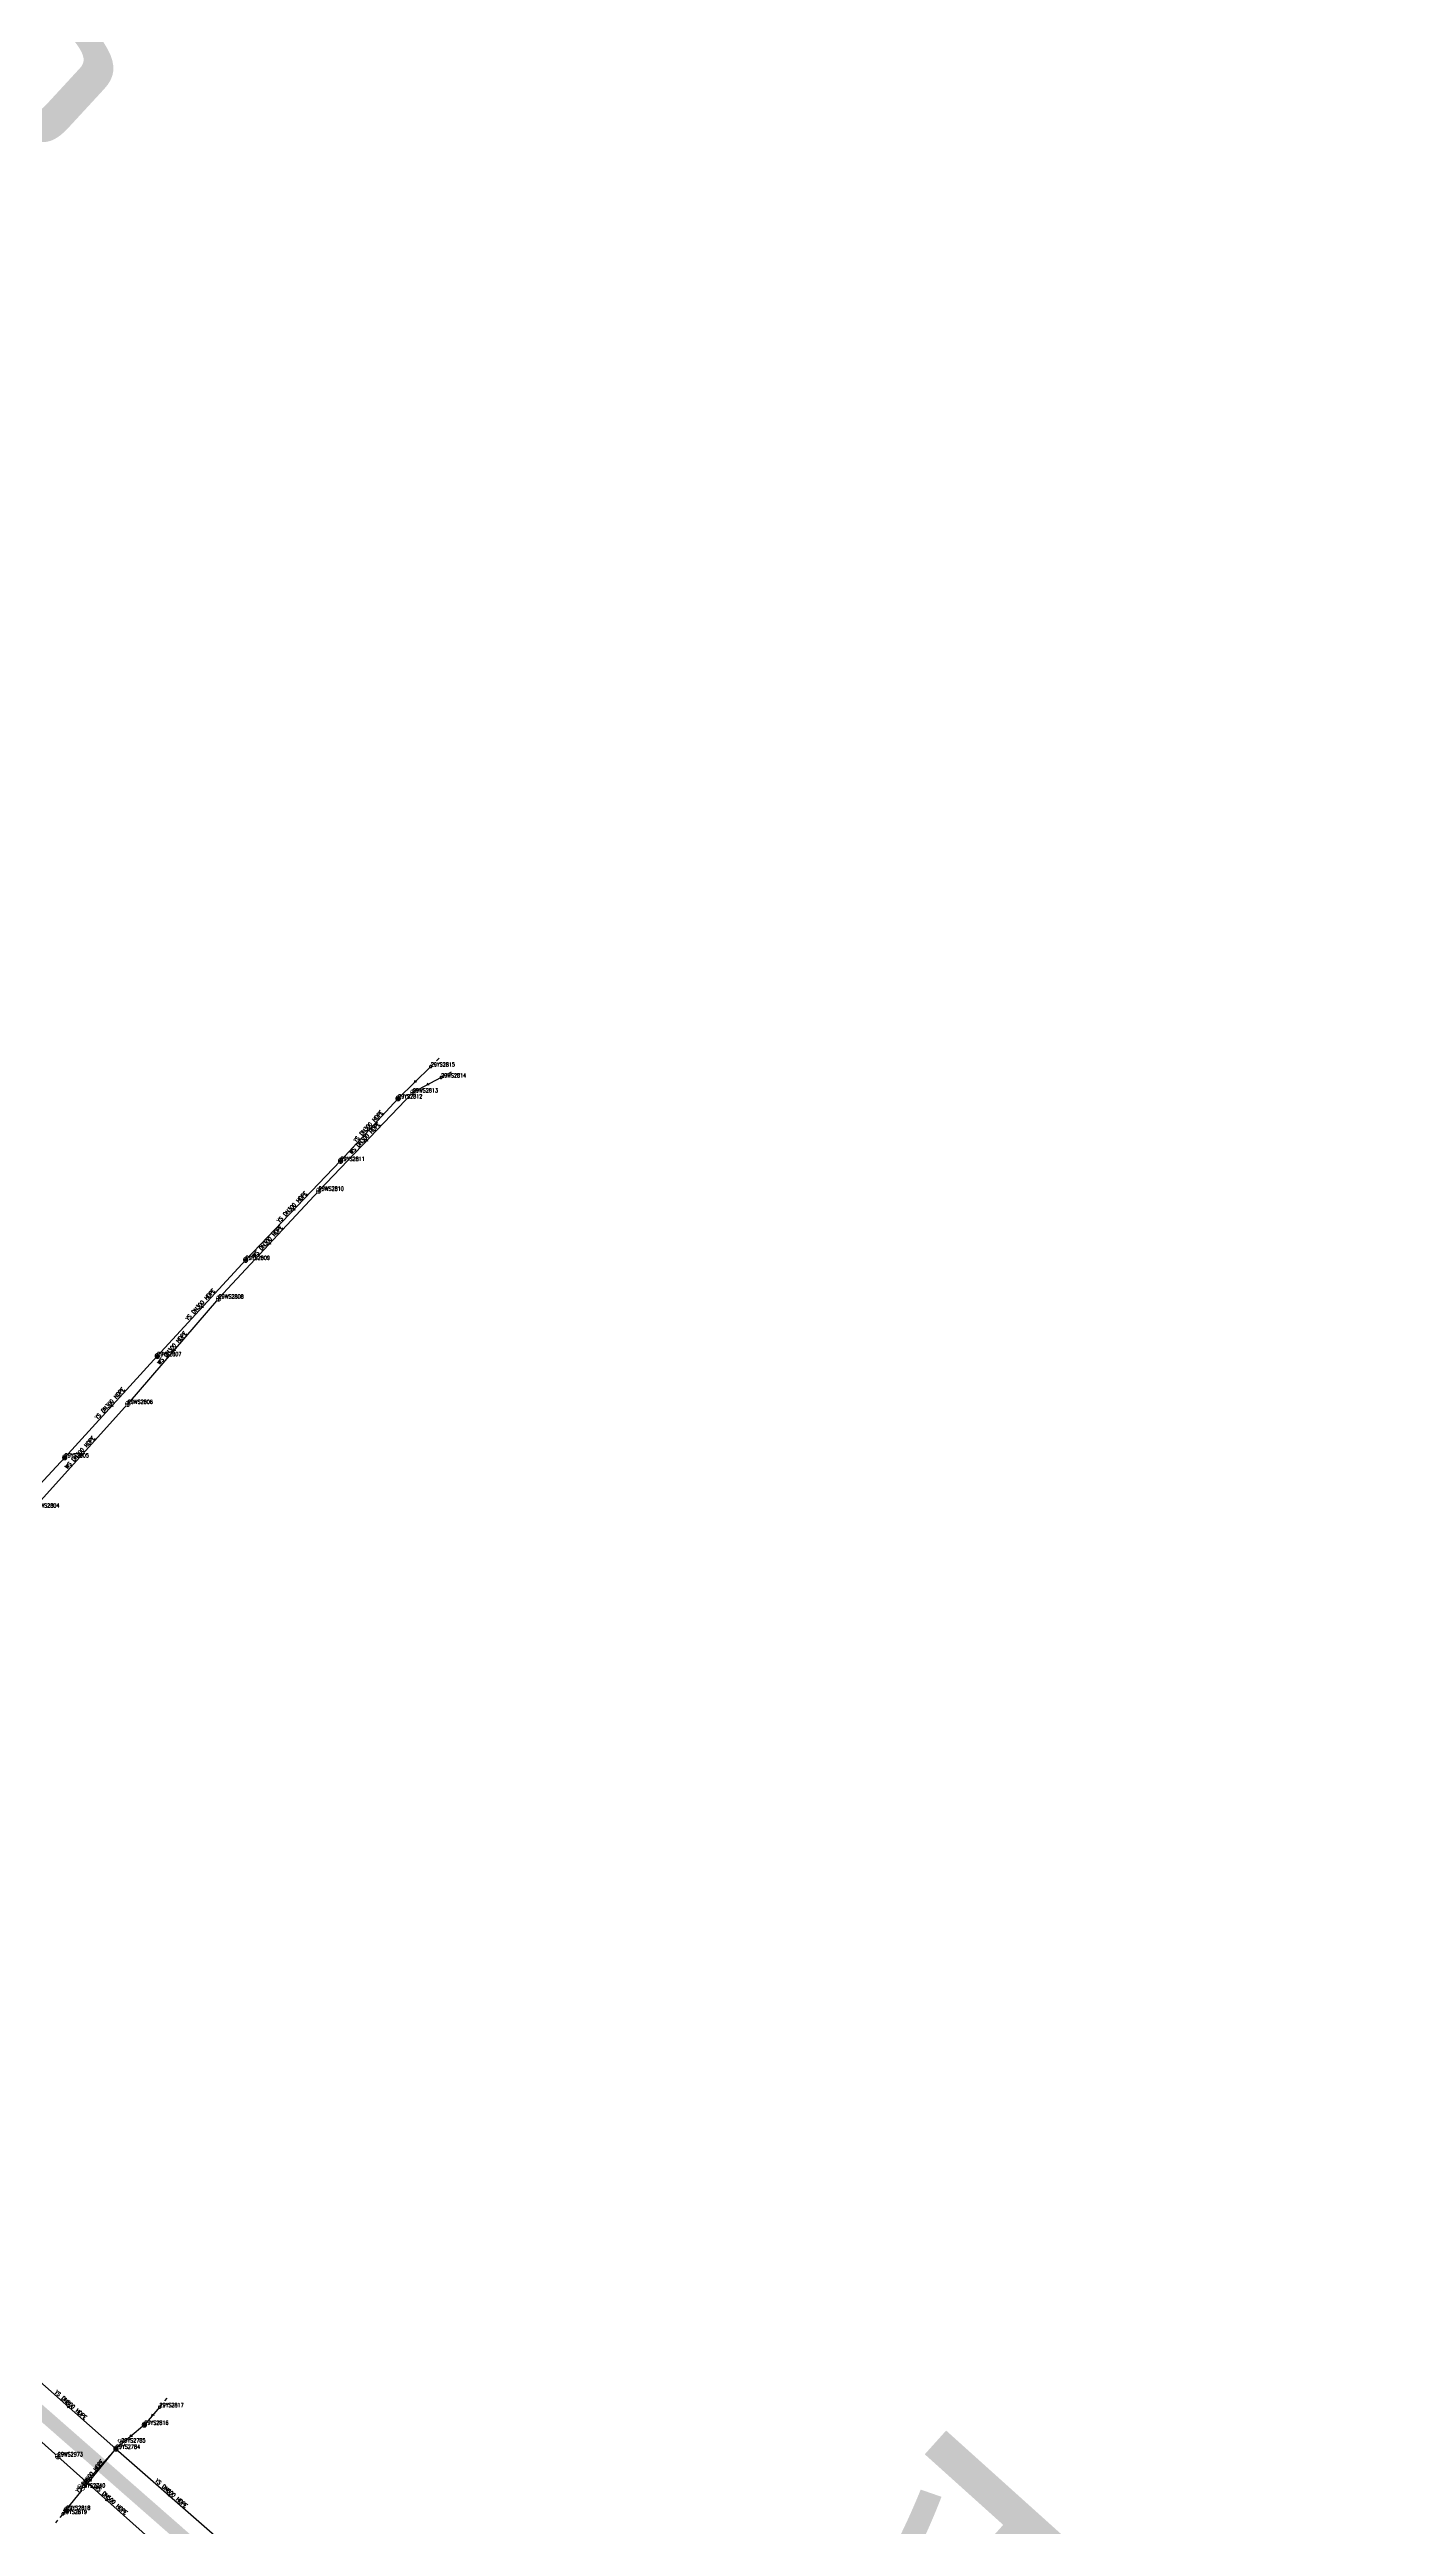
# Model space of a CAD drawing. Extents: x 78813 to 99477, y 2421021 to 2448125.
# Drawn here: x 85665 to 85965, y 2431502 to 2432058 of the extents above; entities that cross this region are included whole.
import ezdxf
from ezdxf.enums import TextEntityAlignment as Align

# ---------------------------------------------------------------- set-up
doc = ezdxf.new("R2010")
doc.units = 0
doc.set_wipeout_variables(frame=1)
doc.layers.get('0').update_dxf_attribs({"linetype": 'CONTINUOUS'})
for name, color, linetype in [('DX_WS', 16, 'CONTINUOUS'), ('DX_YS', 42, 'CONTINUOUS'), ('道路', 5, 'CONTINUOUS')]:
    doc.layers.add(name, color=color, linetype=linetype)
for name, color, linetype, true_color in [('WSLINE', 7, 'CONTINUOUS', 0x7f0000), ('YSANNEXE', 7, 'CONTINUOUS', 0xcc9900), ('YSLINE', 7, 'CONTINUOUS', 0xcc9900)]:
    doc.layers.add(name, color=color, linetype=linetype, true_color=true_color)
doc.layers.add('道路名称', color=7, linetype='CONTINUOUS', lineweight=0)
doc.styles.add('CcNameZT', font='txt.SHX', dxfattribs={"width": 0.8, "bigfont": 'HZTXT.SHX'})
doc.styles.get("Standard").update_dxf_attribs({"font": 'txt.shx', "bigfont": 'hztxt.shx'})
doc.styles.add('宋体0.7', font='', dxfattribs={"width": 0.7})
doc.styles.get('宋体0.7').set_extended_font_data('SimSun')

# ---------------------------------------------------------------- blocks, each defined once
blk = doc.blocks.new('PS污水井')
blk.add_lwpolyline([(1, 0), (1, 0.1), (1, 0.1), (1, 0.2), (1, 0.3), (0.9, 0.3), (0.9, 0.4), (0.9, 0.5), (0.8, 0.5), (0.8, 0.6), (0.8, 0.6), (0.7, 0.7), (0.7, 0.7), (0.6, 0.8), (0.6, 0.8), (0.5, 0.9), (0.4, 0.9), (0.4, 0.9), (0.3, 1), (0.2, 1), (0.2, 1), (0.1, 1), (0, 1), (0, 1), (-0.1, 1), (-0.2, 1), (-0.2, 1), (-0.3, 1), (-0.4, 0.9), (-0.4, 0.9), (-0.5, 0.9), (-0.6, 0.8), (-0.6, 0.8), (-0.7, 0.7), (-0.7, 0.7), (-0.8, 0.6), (-0.8, 0.6), (-0.8, 0.5), (-0.9, 0.5), (-0.9, 0.4), (-0.9, 0.3), (-1, 0.3), (-1, 0.2), (-1, 0.1), (-1, 0.1), (-1, 0), (-1, -0.1), (-1, -0.1), (-1, -0.2), (-1, -0.3), (-0.9, -0.3), (-0.9, -0.4), (-0.9, -0.5), (-0.8, -0.5), (-0.8, -0.6), (-0.8, -0.6), (-0.7, -0.7), (-0.7, -0.7), (-0.6, -0.8), (-0.6, -0.8), (-0.5, -0.9), (-0.4, -0.9), (-0.4, -0.9), (-0.3, -1), (-0.2, -1), (-0.2, -1), (-0.1, -1), (0, -1), (0, -1), (0.1, -1), (0.2, -1), (0.2, -1), (0.3, -1), (0.4, -0.9), (0.4, -0.9), (0.5, -0.9), (0.6, -0.8), (0.6, -0.8), (0.7, -0.7), (0.7, -0.7), (0.8, -0.6), (0.8, -0.6), (0.8, -0.5), (0.9, -0.5), (0.9, -0.4), (0.9, -0.3), (1, -0.3), (1, -0.2), (1, -0.1), (1, 0)], close=True)
blk.add_wipeout([(1, 0), (1, 0.1), (1, 0.1), (1, 0.2), (1, 0.3), (0.9, 0.3), (0.9, 0.4), (0.9, 0.5), (0.8, 0.5), (0.8, 0.6), (0.8, 0.6), (0.7, 0.7), (0.7, 0.7), (0.6, 0.8), (0.6, 0.8), (0.5, 0.9), (0.4, 0.9), (0.4, 0.9), (0.3, 1), (0.2, 1), (0.2, 1), (0.1, 1), (0, 1), (0, 1), (-0.1, 1), (-0.2, 1), (-0.2, 1), (-0.3, 1), (-0.4, 0.9), (-0.4, 0.9), (-0.5, 0.9), (-0.6, 0.8), (-0.6, 0.8), (-0.7, 0.7), (-0.7, 0.7), (-0.8, 0.6), (-0.8, 0.6), (-0.8, 0.5), (-0.9, 0.5), (-0.9, 0.4), (-0.9, 0.3), (-1, 0.3), (-1, 0.2), (-1, 0.1), (-1, 0.1), (-1, 0), (-1, -0.1), (-1, -0.1), (-1, -0.2), (-1, -0.3), (-0.9, -0.3), (-0.9, -0.4), (-0.9, -0.5), (-0.8, -0.5), (-0.8, -0.6), (-0.8, -0.6), (-0.7, -0.7), (-0.7, -0.7), (-0.6, -0.8), (-0.6, -0.8), (-0.5, -0.9), (-0.4, -0.9), (-0.4, -0.9), (-0.3, -1), (-0.2, -1), (-0.2, -1), (-0.1, -1), (0, -1), (0, -1), (0.1, -1), (0.2, -1), (0.2, -1), (0.3, -1), (0.4, -0.9), (0.4, -0.9), (0.5, -0.9), (0.6, -0.8), (0.6, -0.8), (0.7, -0.7), (0.7, -0.7), (0.8, -0.6), (0.8, -0.6), (0.8, -0.5), (0.9, -0.5), (0.9, -0.4), (0.9, -0.3), (1, -0.3), (1, -0.2), (1, -0.1)])
for p, q in [((-1, 0), (0, 0)), ((0, 1), (0, 0)), ((0, 0), (0, -1)), ((0, 0), (1, 0))]:
    blk.add_line(p, q)
blk = doc.blocks.new('PS非普查')
blk.add_lwpolyline([(3.7, 0), (5.3, 0)])
blk.add_wipeout([(0.5, 0), (0.5, 0), (0.5, 0.1), (0.5, 0.1), (0.5, 0.1), (0.5, 0.2), (0.5, 0.2), (0.4, 0.2), (0.4, 0.3), (0.4, 0.3), (0.4, 0.3), (0.4, 0.3), (0.3, 0.4), (0.3, 0.4), (0.3, 0.4), (0.2, 0.4), (0.2, 0.4), (0.2, 0.5), (0.2, 0.5), (0.1, 0.5), (0.1, 0.5), (0.1, 0.5), (0, 0.5), (0, 0.5), (-0.1, 0.5), (-0.1, 0.5), (-0.1, 0.5), (-0.2, 0.5), (-0.2, 0.5), (-0.2, 0.4), (-0.3, 0.4), (-0.3, 0.4), (-0.3, 0.4), (-0.3, 0.4), (-0.4, 0.3), (-0.4, 0.3), (-0.4, 0.3), (-0.4, 0.3), (-0.4, 0.2), (-0.5, 0.2), (-0.5, 0.2), (-0.5, 0.1), (-0.5, 0.1), (-0.5, 0.1), (-0.5, 0), (-0.5, 0), (-0.5, 0), (-0.5, -0.1), (-0.5, -0.1), (-0.5, -0.1), (-0.5, -0.2), (-0.5, -0.2), (-0.4, -0.2), (-0.4, -0.3), (-0.4, -0.3), (-0.4, -0.3), (-0.4, -0.3), (-0.3, -0.4), (-0.3, -0.4), (-0.3, -0.4), (-0.3, -0.4), (-0.2, -0.4), (-0.2, -0.5), (-0.2, -0.5), (-0.1, -0.5), (-0.1, -0.5), (-0.1, -0.5), (0, -0.5), (0, -0.5), (0.1, -0.5), (0.1, -0.5), (0.1, -0.5), (0.2, -0.5), (0.2, -0.5), (0.2, -0.4), (0.2, -0.4), (0.3, -0.4), (0.3, -0.4), (0.3, -0.4), (0.4, -0.3), (0.4, -0.3), (0.4, -0.3), (0.4, -0.3), (0.4, -0.2), (0.5, -0.2), (0.5, -0.2), (0.5, -0.1), (0.5, -0.1), (0.5, -0.1)])
blk.add_line((0.5, 0), (2.1, 0))
blk.add_lwpolyline([(0.5, 0), (0.5, 0), (0.5, 0.1), (0.5, 0.1), (0.5, 0.1), (0.5, 0.2), (0.5, 0.2), (0.4, 0.2), (0.4, 0.3), (0.4, 0.3), (0.4, 0.3), (0.4, 0.3), (0.3, 0.4), (0.3, 0.4), (0.3, 0.4), (0.2, 0.4), (0.2, 0.4), (0.2, 0.5), (0.2, 0.5), (0.1, 0.5), (0.1, 0.5), (0.1, 0.5), (0, 0.5), (0, 0.5), (-0.1, 0.5), (-0.1, 0.5), (-0.1, 0.5), (-0.2, 0.5), (-0.2, 0.5), (-0.2, 0.4), (-0.3, 0.4), (-0.3, 0.4), (-0.3, 0.4), (-0.3, 0.4), (-0.4, 0.3), (-0.4, 0.3), (-0.4, 0.3), (-0.4, 0.3), (-0.4, 0.2), (-0.5, 0.2), (-0.5, 0.2), (-0.5, 0.1), (-0.5, 0.1), (-0.5, 0.1), (-0.5, 0), (-0.5, 0), (-0.5, 0), (-0.5, -0.1), (-0.5, -0.1), (-0.5, -0.1), (-0.5, -0.2), (-0.5, -0.2), (-0.4, -0.2), (-0.4, -0.3), (-0.4, -0.3), (-0.4, -0.3), (-0.4, -0.3), (-0.3, -0.4), (-0.3, -0.4), (-0.3, -0.4), (-0.3, -0.4), (-0.2, -0.4), (-0.2, -0.5), (-0.2, -0.5), (-0.1, -0.5), (-0.1, -0.5), (-0.1, -0.5), (0, -0.5), (0, -0.5), (0.1, -0.5), (0.1, -0.5), (0.1, -0.5), (0.2, -0.5), (0.2, -0.5), (0.2, -0.4), (0.2, -0.4), (0.3, -0.4), (0.3, -0.4), (0.3, -0.4), (0.4, -0.3), (0.4, -0.3), (0.4, -0.3), (0.4, -0.3), (0.4, -0.2), (0.5, -0.2), (0.5, -0.2), (0.5, -0.1), (0.5, -0.1), (0.5, -0.1), (0.5, 0)], close=True)
blk = doc.blocks.new('LX')
for p, q in [((-0.866, 0.5), (0, 0)), ((0, 0), (-0.866, -0.5))]:
    blk.add_line(p, q)
blk = doc.blocks.new('PS雨水井')
blk.add_lwpolyline([(1, 0), (1, 0.1), (1, 0.1), (1, 0.2), (1, 0.3), (0.9, 0.3), (0.9, 0.4), (0.9, 0.5), (0.8, 0.5), (0.8, 0.6), (0.8, 0.6), (0.7, 0.7), (0.7, 0.7), (0.6, 0.8), (0.6, 0.8), (0.5, 0.9), (0.4, 0.9), (0.4, 0.9), (0.3, 1), (0.2, 1), (0.2, 1), (0.1, 1), (0, 1), (0, 1), (-0.1, 1), (-0.2, 1), (-0.2, 1), (-0.3, 1), (-0.4, 0.9), (-0.4, 0.9), (-0.5, 0.9), (-0.6, 0.8), (-0.6, 0.8), (-0.7, 0.7), (-0.7, 0.7), (-0.8, 0.6), (-0.8, 0.6), (-0.8, 0.5), (-0.9, 0.5), (-0.9, 0.4), (-0.9, 0.3), (-1, 0.3), (-1, 0.2), (-1, 0.1), (-1, 0.1), (-1, 0), (-1, -0.1), (-1, -0.1), (-1, -0.2), (-1, -0.3), (-0.9, -0.3), (-0.9, -0.4), (-0.9, -0.5), (-0.8, -0.5), (-0.8, -0.6), (-0.8, -0.6), (-0.7, -0.7), (-0.7, -0.7), (-0.6, -0.8), (-0.6, -0.8), (-0.5, -0.9), (-0.4, -0.9), (-0.4, -0.9), (-0.3, -1), (-0.2, -1), (-0.2, -1), (-0.1, -1), (0, -1), (0, -1), (0.1, -1), (0.2, -1), (0.2, -1), (0.3, -1), (0.4, -0.9), (0.4, -0.9), (0.5, -0.9), (0.6, -0.8), (0.6, -0.8), (0.7, -0.7), (0.7, -0.7), (0.8, -0.6), (0.8, -0.6), (0.8, -0.5), (0.9, -0.5), (0.9, -0.4), (0.9, -0.3), (1, -0.3), (1, -0.2), (1, -0.1), (1, 0)], close=True)
blk.add_wipeout([(1, 0), (1, 0.1), (1, 0.1), (1, 0.2), (1, 0.3), (0.9, 0.3), (0.9, 0.4), (0.9, 0.5), (0.8, 0.5), (0.8, 0.6), (0.8, 0.6), (0.7, 0.7), (0.7, 0.7), (0.6, 0.8), (0.6, 0.8), (0.5, 0.9), (0.4, 0.9), (0.4, 0.9), (0.3, 1), (0.2, 1), (0.2, 1), (0.1, 1), (0, 1), (0, 1), (-0.1, 1), (-0.2, 1), (-0.2, 1), (-0.3, 1), (-0.4, 0.9), (-0.4, 0.9), (-0.5, 0.9), (-0.6, 0.8), (-0.6, 0.8), (-0.7, 0.7), (-0.7, 0.7), (-0.8, 0.6), (-0.8, 0.6), (-0.8, 0.5), (-0.9, 0.5), (-0.9, 0.4), (-0.9, 0.3), (-1, 0.3), (-1, 0.2), (-1, 0.1), (-1, 0.1), (-1, 0), (-1, -0.1), (-1, -0.1), (-1, -0.2), (-1, -0.3), (-0.9, -0.3), (-0.9, -0.4), (-0.9, -0.5), (-0.8, -0.5), (-0.8, -0.6), (-0.8, -0.6), (-0.7, -0.7), (-0.7, -0.7), (-0.6, -0.8), (-0.6, -0.8), (-0.5, -0.9), (-0.4, -0.9), (-0.4, -0.9), (-0.3, -1), (-0.2, -1), (-0.2, -1), (-0.1, -1), (0, -1), (0, -1), (0.1, -1), (0.2, -1), (0.2, -1), (0.3, -1), (0.4, -0.9), (0.4, -0.9), (0.5, -0.9), (0.6, -0.8), (0.6, -0.8), (0.7, -0.7), (0.7, -0.7), (0.8, -0.6), (0.8, -0.6), (0.8, -0.5), (0.9, -0.5), (0.9, -0.4), (0.9, -0.3), (1, -0.3), (1, -0.2), (1, -0.1)])
for p, q in [((-1, 0), (0, 0)), ((-0.9, 0.5), (0, 0.5)), ((0, 1), (0, 0)), ((0, 0.5), (0.9, 0.5)), ((0, 0), (0, -1)), ((0, 0), (1, 0)), ((-0.9, -0.5), (0, -0.5)), ((0, -0.5), (0.9, -0.5))]:
    blk.add_line(p, q)
blk = doc.blocks.new('PS雨篦')
blk.add_lwpolyline([(-1.5, 0.5), (0, 0.5), (1.5, 0.5), (1.5, -0.5), (0, -0.5), (-1.5, -0.5)], close=True)
blk.add_wipeout([(-1.5, 0.5), (0, 0.5), (1.5, 0.5), (1.5, -0.5), (0, -0.5), (-1.5, -0.5)])
for p, q in [((-0.5, -0.5), (-0.5, 0.5)), ((0.5, -0.5), (0.5, 0.5))]:
    blk.add_line(p, q)

msp = doc.modelspace()

# ---------------------------------------------------------------- linework, layer by layer
at = {"layer": 'WSLINE'}
for p, q in [((85746.87, 2431823.79), (85725.74, 2431801.76)), ((85753.19, 2431827.15), (85746.87, 2431823.79)), ((85725.74, 2431801.76), (85703.3, 2431777.59)), ((85703.3, 2431777.59), (85682.93, 2431753.97)), ((85682.93, 2431753.97), (85661.97, 2431730.72)), ((85643.98, 2431538.77), (85667.24, 2431518.02)), ((85667.24, 2431518.02), (85689.66, 2431497.96))]:
    msp.add_line(p, q, dxfattribs=at)
at = {"layer": 'YSLINE'}
for p, q in [((85743.55, 2431822.44), (85730.65, 2431808.44)), ((85668.78, 2431741.96), (85648.38, 2431719.94)), ((85690.05, 2431529.06), (85686.65, 2431525.1)), ((85686.65, 2431525.1), (85680.27, 2431519.73)), ((85672.46, 2431511.04), (85680.27, 2431519.73)), ((85681.48, 2431521.14), (85680.27, 2431519.73)), ((85680.27, 2431519.73), (85703.67, 2431499.22)), ((85668.37, 2431505.12), (85669.13, 2431506.03))]:
    msp.add_line(p, q, dxfattribs=at)

# ---------------------------------------------------------------- block references
at = {"layer": 'DX_WS', "yscale": 0.5, "zscale": 0.5}
for p, xscale, rotation in [((85736.31, 2431812.78), 0.4999999998439218, 226.318329060497), ((85714.52, 2431789.67), 0.5000000000041096, 226.8912868717683), ((85693.12, 2431765.78), 0.5000000001008229, 229.1831180618362), ((85672.45, 2431742.35), 0.5000000000236343, 228.0372024639738), ((85678.45, 2431507.99), 0.4999999999871826, 317.9915762995381)]:
    msp.add_blockref('LX', p, dxfattribs=dict(at, xscale=xscale, rotation=rotation))
at = {"layer": 'YSANNEXE', "yscale": 0.5, "zscale": 0.5}
for p, xscale, rotation in [((85737.1, 2431815.44), 0.5000000000745004, 227.4642446757911), ((85720.01, 2431797.35), 0.4999999998439218, 226.318329060497), ((85699.45, 2431775.47), 0.5000000000745004, 227.4642446757911), ((85679.15, 2431753.33), 0.5000000000745004, 227.4642446757911), ((85669.43, 2431529.3), 0.5000000001470603, 138.5645310020385), ((85676.37, 2431515.39), 0.5000000000436156, 48.12845479608112), ((85691.97, 2431509.48), 0.5000000001470603, 138.5645310020385)]:
    msp.add_blockref('LX', p, dxfattribs=dict(at, xscale=xscale, rotation=rotation))

# ---------------------------------------------------------------- texts
at = {"layer": 'DX_WS', "style": 'CcNameZT', "width": 0.8}
for s, rotation, p in [(' WS DN300 HDPE', 46.1997, (85736.13, 2431812.95, 2.91)), (' WS DN300 HDPE', 47.1306, (85714.34, 2431789.84, 2.83)), (' WS DN300 HDPE', 49.2216, (85692.93, 2431765.94, 2.86)), (' WS DN300 HDPE', 47.955, (85672.27, 2431742.51, 2.84)), (' WS DN500 HDPE', 318.1702, (85678.62, 2431508.18, 0.76))]:
    msp.add_text(s, height=0.9, rotation=rotation, dxfattribs=at).set_placement(p, align=Align.CENTER)
msp.add_text('29WS2804', height=0.9, dxfattribs=at).set_placement((85661.97, 2431730.72, 2.82))
at = {"layer": 'DX_YS', "style": 'CcNameZT', "width": 0.8}
for s, rotation, p in [(' YS DN300 HDPE', 47.3355, (85736.92, 2431815.61, 2.75)), (' YS DN800 HDPE', 318.5689, (85669.59, 2431529.49, 1.57)), (' YS DN800 HDPE', 318.7607, (85692.14, 2431509.66, 1.4))]:
    msp.add_text(s, height=0.9, rotation=rotation, dxfattribs=at).set_placement(p, align=Align.CENTER)
at = {"layer": '道路名称', "linetype": 'Continuous', "style": '宋体0.7', "width": 0.7}
for s, rotation, p in [('石  化  七  路', 47.2959, (85545.43, 2431914.22)), ('平  湾  一  路', 318.0216, (85811.86, 2431473.63))]:
    msp.add_text(s, height=70, rotation=rotation, dxfattribs=at).set_placement(p)

# ---------------------------------------------------------------- next in the draw order: block references
at = {"layer": 'DX_WS', "xscale": 0.4999999999047512, "yscale": 0.5, "zscale": 0.5, "rotation": 28.03761683813615}
msp.add_blockref('PS非普查', (85753.19, 2431827.15, 2.82), dxfattribs=at)
at = {"layer": 'DX_WS', "xscale": 0.5, "yscale": 0.5, "zscale": 0.5}
for p in [(85746.87, 2431823.79, 2.91), (85725.74, 2431801.76, 2.83), (85703.3, 2431777.59, 2.86), (85682.93, 2431753.97, 2.84), (85667.24, 2431518.02, 0.76)]:
    msp.add_blockref('PS污水井', p, dxfattribs=at)
at = {"layer": 'DX_YS', "xscale": 0.5000000000025424, "yscale": 0.5, "zscale": 0.5, "rotation": 49.37133893198777}
msp.add_blockref('PS非普查', (85690.05, 2431529.06, 2.41), dxfattribs=at)
at = {"layer": 'DX_YS', "xscale": 0.5, "yscale": 0.5, "zscale": 0.5}
msp.add_blockref('PS雨水井', (85686.65, 2431525.1, 1.78), dxfattribs=at)

# ---------------------------------------------------------------- next in the draw order: linework, layer by layer
at = {"layer": 'YSLINE'}
for p, q in [((85750.87, 2431829.6), (85743.55, 2431822.44)), ((85730.65, 2431808.44), (85709.37, 2431786.25)), ((85709.37, 2431786.25), (85689.53, 2431764.69)), ((85689.53, 2431764.69), (85668.78, 2431741.96)), ((85658.58, 2431538.88), (85680.27, 2431519.73)), ((85669.13, 2431506.03), (85680.27, 2431519.73))]:
    msp.add_line(p, q, dxfattribs=at)

# ---------------------------------------------------------------- next in the draw order: block references
at = {"layer": 'DX_WS', "xscale": 0.500000000006347, "yscale": 0.5, "zscale": 0.5, "rotation": 207.9836796326636}
msp.add_blockref('LX', (85750.03, 2431825.47), dxfattribs=at)
at = {"layer": 'YSANNEXE', "yscale": 0.5, "zscale": 0.5}
for p, xscale, rotation in [((85747.21, 2431826.02), 0.500000000074041, 224.5994556996546), ((85688.35, 2431527.08), 0.5000000001008229, 229.1831180618362)]:
    msp.add_blockref('LX', p, dxfattribs=dict(at, xscale=xscale, rotation=rotation))

# ---------------------------------------------------------------- next in the draw order: texts
at = {"layer": 'DX_WS', "style": 'CcNameZT', "width": 0.8}
for s, p in [('29WS2814', (85753.19, 2431827.15, 2.82)), ('29WS2813', (85746.87, 2431823.79, 2.91)), ('29WS2810', (85725.74, 2431801.76, 2.83)), ('29WS2808', (85703.3, 2431777.59, 2.86)), ('29WS2806', (85682.93, 2431753.97, 2.84)), ('29WS2973', (85667.24, 2431518.02, 0.76))]:
    msp.add_text(s, height=0.9, dxfattribs=at).set_placement(p)
at = {"layer": 'DX_YS', "style": 'CcNameZT', "width": 0.8}
for rotation, p in [(46.1942, (85719.83, 2431797.52, 2.77)), (47.3716, (85699.27, 2431775.64, 2.86)), (47.6022, (85678.97, 2431753.5, 2.77))]:
    msp.add_text(' YS DN300 HDPE', height=0.9, rotation=rotation, dxfattribs=at).set_placement(p, align=Align.CENTER)
at = {"layer": 'DX_YS', "width": 0.8}
for s, p in [('29YS2817', (85690.05, 2431529.06, 2.41)), ('29YS2816', (85686.65, 2431525.1, 1.78))]:
    msp.add_text(s, height=0.9, dxfattribs=at).set_placement(p)

# ---------------------------------------------------------------- next in the draw order: block references
at = {"layer": 'DX_YS', "yscale": 0.5, "zscale": 0.5}
for name, p, xscale, rotation in [('PS非普查', (85750.87, 2431829.6, 2.79), 0.4999999999690864, 44.39898970745029), ('PS雨篦', (85672.46, 2431511.04, 2.84), 0.5000000001097319, 318.0568998576964), ('PS非普查', (85668.37, 2431505.12, 2.22), 0.5000000000345513, 230.4176097839355)]:
    msp.add_blockref(name, p, dxfattribs=dict(at, xscale=xscale, rotation=rotation))
at = {"layer": 'DX_YS', "xscale": 0.5, "yscale": 0.5, "zscale": 0.5}
for p in [(85743.55, 2431822.44, 2.75), (85730.65, 2431808.44, 2.77), (85709.37, 2431786.25, 2.86), (85689.53, 2431764.69, 2.77), (85668.78, 2431741.96, 2.82), (85680.27, 2431519.73, 1.42)]:
    msp.add_blockref('PS雨水井', p, dxfattribs=at)

# ---------------------------------------------------------------- next in the draw order: block references
at = {"layer": 'DX_YS', "xscale": 0.5000000000524274, "yscale": 0.5, "zscale": 0.5, "rotation": 139.5191377004879}
msp.add_blockref('PS雨篦', (85681.48, 2431521.14, 2.6), dxfattribs=at)
at = {"layer": 'DX_YS', "xscale": 0.5, "yscale": 0.5, "zscale": 0.5}
msp.add_blockref('PS雨水井', (85669.13, 2431506.03, 2), dxfattribs=at)
at = {"layer": 'YSANNEXE', "xscale": 0.5000000001585412, "yscale": 0.5, "zscale": 0.5, "rotation": 50.99324378081111}
msp.add_blockref('LX', (85674.7, 2431512.88), dxfattribs=at)

# ---------------------------------------------------------------- next in the draw order: texts
at = {"layer": 'DX_YS', "width": 0.8}
for s, p in [('29YS2815', (85750.87, 2431829.6, 2.79)), ('29YS2812', (85743.55, 2431822.44, 2.75)), ('29YS2811', (85730.65, 2431808.44, 2.77)), ('29YS2809', (85709.37, 2431786.25, 2.86)), ('29YS2807', (85689.53, 2431764.69, 2.77)), ('29YS2805', (85668.78, 2431741.96, 2.82)), ('29YS2740', (85672.46, 2431511.04, 2.84))]:
    msp.add_text(s, height=0.9, dxfattribs=at).set_placement(p)
at = {"layer": 'DX_YS', "style": 'CcNameZT', "width": 0.8}
msp.add_text(' YS DN600 HDPE', height=0.9, rotation=50.8695, dxfattribs=at).set_placement((85674.51, 2431513.04, 2), align=Align.CENTER)

# ---------------------------------------------------------------- next in the draw order: linework, layer by layer
at = {"layer": '道路', "const_width": 3, "flags": 128}
msp.add_lwpolyline([(85316.79, 2431831.81), (86689.83, 2430627.97)], dxfattribs=at)

# ---------------------------------------------------------------- next in the draw order: block references
at = {"layer": 'YSANNEXE', "xscale": 0.4999999999623967, "yscale": 0.5, "zscale": 0.5, "rotation": 220.015793325307}
msp.add_blockref('LX', (85683.46, 2431522.41), dxfattribs=at)

# ---------------------------------------------------------------- next in the draw order: texts
at = {"layer": 'DX_YS', "width": 0.8}
for s, p in [('29YS2784', (85680.27, 2431519.73, 1.42)), ('29YS2785', (85681.48, 2431521.14, 2.6)), ('29YS2819', (85668.37, 2431505.12, 2.22)), ('29YS2818', (85669.13, 2431506.03, 2))]:
    msp.add_text(s, height=0.9, dxfattribs=at).set_placement(p)

doc.saveas('drawing.dxf')
